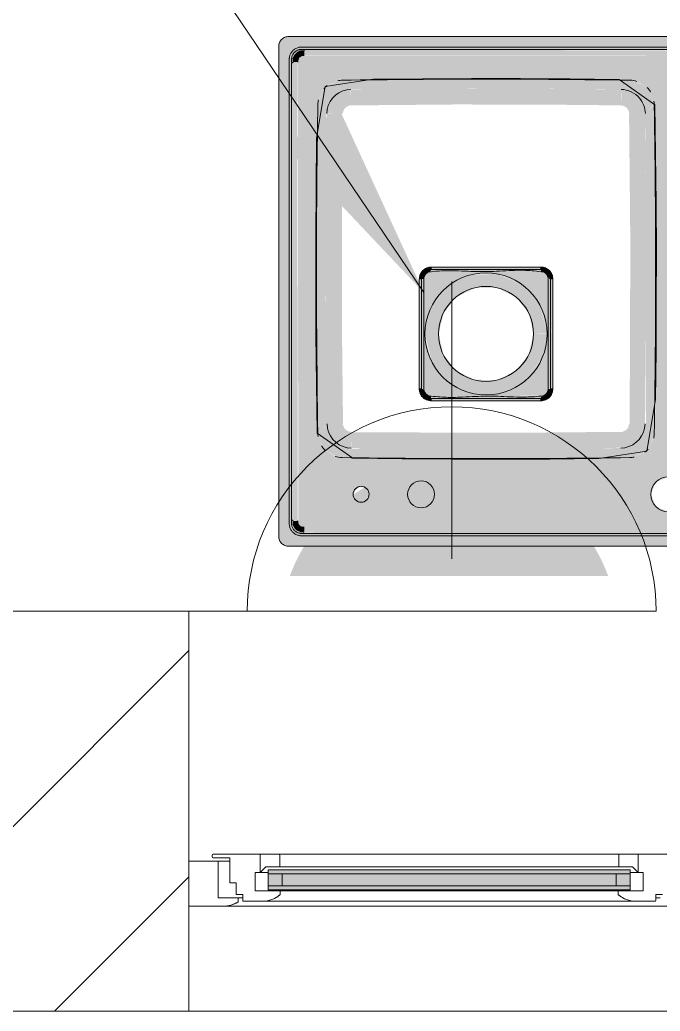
# Model space of a CAD drawing. Header units: millimetres. Extents: x 1680 to 166026, y 35966 to 91121.
# Drawn here: x 160509 to 161150, y 45245 to 46237 of the extents above; entities that cross this region are included whole.
import ezdxf

# ---------------------------------------------------------------- set-up
doc = ezdxf.new("R2010")
doc.units = ezdxf.units.MM
doc.linetypes.add('IMPORT-ACAD_ISO03W100', pattern=[762, 304.8, -457.2])
for name, color, linetype, lineweight in [('A-GENM', 13, 'Continuous', 18), ('A-GLAZ', 151, 'Continuous', 18), ('G-IMPT', 8, 'Continuous', 18), ('P-SANR-FIXT', 252, 'Continuous', 18)]:
    doc.layers.add(name, color=color, linetype=linetype, lineweight=lineweight)
doc.styles.get("Standard").update_dxf_attribs({"font": 'arial.ttf'})
doc.styles.add('style1', font='arial.ttf')
doc.dimstyles.get("Standard").update_dxf_attribs({"dimtxt": 0.18, "dimasz": 0.18, "dimexe": 0.18, "dimexo": 0.0625, "dimgap": 0.09, "dimtad": 0, "dimtih": 1, "dimtoh": 1, "dimdec": 4, "dimzin": 0, "dimdsep": 46, "dimtxsty": 'Standard', "dimcen": 0.09, "dimadec": 0, "dimazin": 0, "dimtfac": 1, "dimtdec": 4, "dimtofl": 0, "dimtmove": 0, "dimatfit": 3, "dimfxl": 1, "dimtolj": 1, "dimtzin": 0, "dimarcsym": 0})

# ---------------------------------------------------------------- blocks, each defined once
blk = doc.blocks.new('plan')
at = {"layer": 'A-GLAZ', "lineweight": 20, "true_color": 0x939598}
h = blk.add_hatch(color=252, dxfattribs=at)
h.paths.add_polyline_path([(501328.61, -213590.74), (501433.93, -213590.74), (501433.93, -213586.74), (501071.63, -213586.74), (501071.63, -213590.74), (501085.63, -213590.74)], flags=0)
h.paths.add_polyline_path([(501263.06, -213574.74), (501433.93, -213574.74), (501433.93, -213570.74), (501071.63, -213570.74), (501071.63, -213574.74), (501185.47, -213574.74)], flags=0)
h = blk.add_hatch(color=252, dxfattribs=at)
h.paths.add_polyline_path([(501433.93, -213586.74), (501433.93, -213574.74), (501419.93, -213574.74), (501419.93, -213586.74)], flags=0)
h.paths.add_polyline_path([(501085.63, -213586.74), (501085.63, -213574.74), (501071.63, -213574.74), (501071.63, -213586.74)], flags=0)
blk.add_hatch(color=252, dxfattribs=at).paths.add_polyline_path([(501342.8, -213586.74), (501419.93, -213586.74), (501419.93, -213574.74), (501085.63, -213574.74), (501085.63, -213586.74), (501328.61, -213586.74)], flags=0)
at = {"layer": 'G-IMPT', "lineweight": 20, "true_color": 0x939598}
h = blk.add_hatch(color=252, dxfattribs=at)
h.paths.add_polyline_path([(501634.47, -213247.24), (501854.35, -213246.99), (501858.36, -213245.06), (501861.14, -213241.58), (501862.13, -213237.24), (501861.88, -212745.02), (501859.95, -212741.01), (501856.47, -212738.23), (501852.13, -212737.24), (501089.31, -212737.7), (501085.89, -212739.43), (501083.12, -212742.91), (501082.13, -212747.24), (501082.38, -213239.47), (501084.31, -213243.48), (501087.79, -213246.25), (501092.13, -213247.24), (501479.89, -213247.24)], flags=0)
h.paths.add_polyline_path([(501325.3, -213236.7), (501107.7, -213236.7), (501096.23, -213232.95), (501092.67, -213221.67), (501092.67, -212762.82), (501096.42, -212751.34), (501107.7, -212747.79), (501838.24, -212748.32), (501847.98, -212751.39), (501851.58, -212762.82), (501851.58, -213221.67), (501847.83, -213233.14), (501836.55, -213236.7), (501336.95, -213236.7)], flags=0)
for points in [[(501092.67, -212762.82), (501095.02, -212762.82), (501095.55, -212757.49), (501096.5, -212755.13), (501098.96, -212752.36), (501102.37, -212750.67), (501104.21, -212750.2), (501107.7, -212749.64), (501107.7, -212747.79), (501096.27, -212751.39), (501093.42, -212760.43)], [(501095.74, -212763.53), (501096.5, -212762.58), (501097.24, -212758.13), (501099.13, -212755.1), (501100.84, -212753.39), (501106.07, -212751.39), (501106.46, -212750.73), (501103.13, -212750.48), (501099.7, -212751.84), (501097.24, -212754.09), (501095.74, -212756.75), (501095.09, -212759.28), (501095.09, -212762.89)], [(501479.89, -212750.14), (501836.55, -212749.64), (501836.55, -212747.79), (501107.7, -212748.32), (501107.7, -212750.14), (501472.13, -212750.14)], [(501346.85, -212751.62), (501836.55, -212751.23), (501835.98, -212750.14), (501107.99, -212750.43), (501107.7, -212751.54), (501107.7, -212751.62), (501335.47, -212751.62)], [(501097.21, -212762.82), (501101.2, -212762.82), (501101.75, -212759.34), (501103.23, -212757.5), (501105.34, -212756.46), (501107.7, -212756.32), (501107.7, -212751.62), (501103.07, -212752.33), (501100.07, -212754.16), (501098.28, -212755.95), (501097.74, -212757.51), (501097.21, -212758.19), (501096.64, -212760.58), (501096.73, -212762.82)], [(501318.99, -212756.32), (501836.55, -212756.32), (501836.55, -212751.62), (501107.7, -212751.84), (501107.7, -212756.32), (501307.86, -212756.32)], [(501093.58, -213221.67), (501095.02, -213221.67), (501094.52, -212762.82), (501092.67, -212762.82), (501092.67, -213221.67), (501093.42, -213221.67)], [(501096.5, -213221.67), (501096.27, -212763.03), (501095.74, -212763.53), (501095.02, -212763.53), (501095.05, -213221.65), (501095.74, -213220.96), (501096.49, -213221.66)], [(501096.5, -213221.67), (501101.2, -213221.67), (501100.64, -212762.82), (501096.5, -212762.82), (501096.5, -213221.21)], [(501433.64, -212781.01), (501433.64, -212780.86), (501408.66, -212780.08), (501316.63, -212779.29), (501217.61, -212779.55), (501145.61, -212780.55), (501145.61, -212781.01), (501291.47, -212779.95), (501429.22, -212780.96)], [(501424.8, -212790.13), (501433.64, -212781.01), (501289.63, -212779.94), (501145.61, -212781.01), (501154.45, -212790.13), (501275.08, -212789.26), (501394.76, -212789.78), (501406.19, -212789.92)], [(501130.13, -212814.41), (501131.44, -212807.14), (501133.13, -212803.21), (501135.53, -212799.53), (501138.3, -212796.58), (501141.6, -212794.07), (501145.23, -212792.16), (501148.97, -212790.92), (501151.04, -212790.48), (501154.11, -212789.78), (501145.59, -212781.01), (501139.84, -212782.39), (501129.77, -212787.39), (501126.72, -212791.26), (501121.93, -212801.57), (501121.29, -212805.27), (501130.05, -212814.32)], [(501130.13, -212814.41), (501133.62, -212814.13), (501146.47, -212814.05), (501146.97, -212811.4), (501148.34, -212809.05), (501150.43, -212807.3), (501152.98, -212806.35), (501154.33, -212805.81), (501154.28, -212790.15), (501148.1, -212791.17), (501143.14, -212793.16), (501139.84, -212795.31), (501136.68, -212798.2), (501135.01, -212800.27), (501132.07, -212805.42), (501130.95, -212808.88), (501130.31, -212812.73), (501130.14, -212814.36)], [(501424.91, -212806.23), (501424.8, -212790.13), (501304.62, -212789.26), (501184.39, -212789.78), (501154.4, -212790.56), (501154.3, -212802.1), (501154.34, -212806.21), (501260.46, -212805.25), (501357, -212805.48), (501406.19, -212805.99)], [(501449.11, -212814.41), (501447.8, -212807.13), (501446.41, -212803.83), (501443.76, -212799.61), (501440.98, -212796.62), (501437.65, -212794.08), (501434.07, -212792.19), (501430.18, -212790.9), (501428.2, -212790.49), (501424.85, -212790.57), (501424.95, -212801.43), (501424.93, -212806.23), (501427.61, -212806.74), (501430.08, -212808.24), (501431.71, -212810.22), (501432.65, -212812.74), (501433.26, -212814.09), (501448.94, -212814.37)], [(501449.11, -212814.41), (501457.87, -212804.73), (501456.69, -212800.04), (501453.19, -212791.09), (501450.72, -212788.63), (501439.41, -212781.98), (501433.5, -212781.15), (501424.96, -212790.15), (501431.92, -212791.39), (501436.07, -212793.14), (501439.64, -212795.48), (501442.54, -212798.18), (501444.16, -212800.17), (501447.02, -212805.09), (501447.81, -212807.15), (501448.88, -212812.13), (501449.11, -212814.33)], [(501121.29, -213134.21), (501130.45, -213124.74), (501129.27, -213002.02), (501129.34, -212893.84), (501129.4, -212813.65), (501121.29, -212805.27), (501119.95, -212936.85), (501120.4, -213068.43), (501121.29, -213133.99)], [(501457.96, -213134.21), (501459.31, -212997.49), (501458.86, -212871.06), (501457.75, -212805.49), (501449.11, -212814.41), (501450.08, -212936.85), (501449.77, -213038.46), (501449.63, -213125.61), (501457.33, -213133.56)], [(501137.37, -213124.91), (501146.49, -213124.84), (501145.32, -213021.22), (501145.46, -212901.53), (501145.61, -212814.07), (501130.13, -212814.41), (501129.18, -212936.85), (501129.48, -213038.52), (501130.45, -213124.75), (501135.73, -213124.91), (501136.75, -213124.91)], [(501441.87, -213124.92), (501448.79, -213124.74), (501450.03, -212993.53), (501450.04, -212917.65), (501448.94, -212814.37), (501445.63, -212814.14), (501432.78, -212814.1), (501433.96, -212934.93), (501433.82, -213036.95), (501433.27, -213124.87), (501441.72, -213124.92)], [(501222.8, -212979.86), (501225.11, -212979.73), (501226.36, -212975.26), (501227.64, -212973.42), (501230.35, -212971.37), (501231.69, -212970.68), (501234.63, -212970.22), (501234.63, -212967.9), (501229.04, -212969.56), (501225.57, -212972.5), (501223.72, -212975.26), (501222.8, -212979.86)], [(501344.53, -212970.22), (501344.62, -212970.22), (501344.53, -212967.86), (501234.8, -212967.9), (501234.8, -212970.22), (501343.76, -212970.22)], [(501356.53, -212979.86), (501354.87, -212974.15), (501351.97, -212970.68), (501349.14, -212968.78), (501344.53, -212967.89), (501344.64, -212970.23), (501349.14, -212971.48), (501350.94, -212972.76), (501353.06, -212975.58), (501353.85, -212977.86), (501354.15, -212979.75), (501356.44, -212979.86)], [(501225.11, -212979.75), (501227.39, -212979.73), (501228.36, -212976.12), (501231.01, -212973.48), (501234.62, -212971.37), (501234.61, -212970.23), (501230.21, -212971.43), (501228.31, -212972.76), (501226.25, -212975.47), (501225.4, -212977.86), (501225.11, -212979.74)], [(501351.04, -213034.74), (501351.91, -213034.74), (501351.61, -212977.86), (501350.89, -212976.13), (501347.56, -212973.19), (501344.53, -212972.51), (501232.75, -212972.76), (501230.21, -212974.27), (501228.08, -212976.81), (501227.39, -212979.86), (501227.63, -213034.74), (501228.5, -213034.74), (501235.22, -213007.39), (501251.52, -212986.96), (501277.1, -212975.15), (501303.23, -212975.15), (501327.74, -212986.96), (501344.7, -213008.22), (501350.75, -213034.74)], [(501233.45, -213034.74), (501242.13, -213034.74), (501247.16, -213013.72), (501260.05, -212997.59), (501279.84, -212988.43), (501300.2, -212988.43), (501319.24, -212997.61), (501332.42, -213014.13), (501337.13, -213034.74), (501350.71, -213034.59), (501343.94, -213007.27), (501327.3, -212986.74), (501302.16, -212975.15), (501274.93, -212975.68), (501251.27, -212987.26), (501234.33, -213009.21), (501228.5, -213034.74), (501231.93, -213034.74)], [(501344.64, -212972.51), (501344.53, -212970.22), (501234.63, -212970.68), (501234.8, -212972.51), (501344.63, -212972.51)], [(501354.15, -212979.75), (501352.91, -212975.27), (501351.61, -212973.43), (501348.91, -212971.37), (501346.51, -212970.52), (501344.63, -212970.68), (501344.64, -212972.51), (501348.25, -212973.48), (501350.89, -212976.13), (501353, -212979.74), (501353.69, -212979.74)], [(501225.11, -213089.74), (501225.1, -212979.75), (501222.8, -212979.87), (501222.8, -213089.63), (501225.1, -213089.74)], [(501227.39, -213089.76), (501227.39, -213088.88), (501227.35, -212979.73), (501225.11, -212979.86), (501225.43, -213089.74), (501227.37, -213089.76)], [(501351.86, -213089.76), (501354.15, -213089.63), (501353.69, -212979.74), (501351.86, -212979.74), (501351.86, -213089.75)], [(501290.16, -213097.03), (501347.09, -213096.49), (501349.12, -213095.13), (501351.37, -213092.2), (501351.86, -213089.75), (501351.62, -213034.74), (501350.75, -213034.74), (501343.94, -213062.22), (501327.74, -213082.53), (501303.23, -213094.33), (501275.21, -213093.94), (501251.52, -213082.53), (501234.56, -213061.26), (501227.92, -213034.74), (501227.34, -213034.74), (501227.88, -213092.21), (501228.36, -213093.36), (501232.17, -213096.49), (501234.8, -213096.98), (501289.63, -213097.03)], [(501303.23, -213094.33), (501327.84, -213082.4), (501344.92, -213060.28), (501350.75, -213034.74), (501337.13, -213034.74), (501332.09, -213055.77), (501319.21, -213071.9), (501300.2, -213081.05), (501277.99, -213080.54), (501260.01, -213071.88), (501246.83, -213055.35), (501242.13, -213034.74), (501228.5, -213034.74), (501235.32, -213062.22), (501251.81, -213082.67), (501276.28, -213094.33), (501301.27, -213094.33)], [(501234.8, -213101.62), (501234.06, -213099.19), (501230.13, -213098.1), (501228.22, -213096.73), (501227.36, -213095.79), (501226.25, -213094.2), (501225.35, -213091.62), (501225.1, -213089.74), (501222.81, -213089.68), (501223.91, -213094.5), (501227.57, -213098.94), (501230.2, -213100.71), (501234.8, -213101.62)], [(501234.63, -213099.26), (501234.61, -213096.98), (501231, -213096.01), (501228.36, -213093.36), (501226.25, -213089.75), (501225.11, -213089.76), (501226.26, -213094.21), (501227.64, -213096.15), (501228.54, -213096.98), (501231, -213098.46), (501234.06, -213099.19), (501234.62, -213099.26)], [(501289.62, -213099.27), (501290.16, -213099.27), (501344.63, -213098.94), (501344.63, -213096.98), (501234.61, -213096.99), (501234.8, -213099.26), (501277.99, -213099.27)], [(501344.53, -213101.63), (501349.39, -213100.53), (501353.83, -213096.89), (501355.61, -213094.23), (501356.49, -213089.63), (501354.15, -213089.75), (501352.99, -213094.23), (501351.61, -213096.15), (501350.71, -213096.98), (501349.12, -213098.1), (501346.51, -213099.02), (501344.61, -213099.58), (501344.57, -213100.71)], [(501344.62, -213099.26), (501349.12, -213098.1), (501351.04, -213096.73), (501351.86, -213095.83), (501353.01, -213094.19), (501353.9, -213091.63), (501353.83, -213089.74), (501351.86, -213089.76), (501350.89, -213093.37), (501348.24, -213096.01), (501344.63, -213098.12), (501344.63, -213098.94)], [(501336.33, -213101.63), (501344.53, -213101.62), (501344.58, -213099.26), (501234.63, -213099.27), (501234.8, -213101.62), (501334.7, -213101.63)], [(501145.61, -213158.48), (501154.35, -213148.97), (501147.29, -213147.66), (501144.07, -213146.27), (501139.93, -213143.67), (501136.96, -213140.91), (501134.57, -213137.79), (501132.51, -213133.98), (501131.52, -213131.14), (501130.7, -213127.11), (501129.98, -213125.24), (501121.35, -213134.52), (501122.65, -213139.67), (501126.07, -213148.4), (501128.54, -213150.86), (501140.01, -213157.54), (501144.74, -213158.33)], [(501154.79, -213149.01), (501154.47, -213145.53), (501154.36, -213132.72), (501151.67, -213132.2), (501148.67, -213130.16), (501147.59, -213128.75), (501146.63, -213126.2), (501145.95, -213124.85), (501130.46, -213124.84), (501131.52, -213131.14), (501133.48, -213135.99), (501135.8, -213139.53), (501138.53, -213142.46), (501142.06, -213145.16), (501145.78, -213147.09), (501149.24, -213148.2), (501151.73, -213148.7), (501154.74, -213149.01)], [(501424.46, -213149.01), (501431.79, -213147.7), (501435.31, -213146.21), (501439.31, -213143.67), (501442.31, -213140.87), (501444.37, -213138.22), (501446.75, -213133.94), (501447.99, -213130.21), (501448.54, -213127.1), (501448.35, -213124.8), (501437.53, -213124.91), (501432.73, -213124.89), (501432.22, -213127.54), (501430.84, -213129.9), (501428.37, -213131.85), (501426.21, -213132.62), (501424.85, -213133.14), (501424.55, -213148.66)], [(501433.64, -213158.48), (501439.24, -213157.18), (501449.48, -213152.1), (501452.46, -213148.38), (501457.33, -213137.92), (501457.96, -213134.21), (501448.78, -213124.87), (501447.99, -213130.21), (501445.83, -213135.87), (501443.66, -213139.22), (501440.68, -213142.5), (501437.53, -213144.92), (501433.47, -213147.08), (501429.47, -213148.35), (501427.92, -213148.65), (501424.84, -213149.4), (501433.47, -213158.3)], [(501304.61, -213149.77), (501402.59, -213149.24), (501424.56, -213148.58), (501424.84, -213141.72), (501424.84, -213132.75), (501319.67, -213133.65), (501211.13, -213133.36), (501154.37, -213133.11), (501154.79, -213149.01), (501276.18, -213149.77), (501304.44, -213149.77)], [(501289.63, -213159.55), (501433.64, -213158.48), (501424.46, -213149.01), (501302.98, -213149.77), (501172.63, -213149.2), (501154.27, -213149.55), (501145.61, -213158.48), (501285.13, -213159.53)], [(501287.79, -213160.24), (501393.64, -213159.6), (501433.64, -213158.54), (501433.27, -213158.49), (501289.63, -213159.55), (501204.11, -213159.81), (501287.66, -213160.24)], [(501107.7, -213236.7), (501107.7, -213234.35), (501101.99, -213233.88), (501099.26, -213232.52), (501096.27, -213228.94), (501095.48, -213227), (501094.35, -213221.67), (501092.67, -213221.67), (501096.27, -213233.1), (501104.81, -213235.79)], [(501106.5, -213232.87), (501107.7, -213231.54), (501107.7, -213228.17), (501104.22, -213227.62), (501102.39, -213226.14), (501101.34, -213224.03), (501100.64, -213221.67), (501097.02, -213222.16), (501096.5, -213223.91), (501097.44, -213227.07), (501100.07, -213230.48), (501101.12, -213231.3), (501102.64, -213231.76), (501103.13, -213232.25), (501105.76, -213232.8)], [(501779.61, -213232.87), (501836.55, -213232.87), (501836.55, -213228.17), (501107.7, -213228.17), (501107.7, -213232.87), (501776.19, -213232.87)], [(501791, -213234.35), (501836.55, -213233.81), (501836.55, -213232.87), (501107.7, -213233.1), (501107.7, -213234.35), (501789.06, -213234.35)], [(501830.64, -213236.7), (501836.55, -213236.7), (501836.55, -213234.35), (501107.7, -213234.85), (501107.7, -213236.7), (501789.06, -213236.7)]]:
    blk.add_hatch(color=252, dxfattribs=at).paths.add_polyline_path(points, flags=0)
h = blk.add_hatch(color=252, dxfattribs=at)
h.paths.add_polyline_path([(501107.7, -212751.02), (501107.7, -212750.14), (501106.46, -212750.73), (501107.1, -212750.88)], flags=0)
h.paths.add_polyline_path([(501836.55, -212751.02), (501840.04, -212750.2), (501836.27, -212750.43), (501836.55, -212750.88)], flags=0)
h = blk.add_hatch(color=252, dxfattribs=at)
h.paths.add_polyline_path([(501836.55, -213228.17), (501839.25, -213227.62), (501841.87, -213226.13), (501843.05, -213221.67), (501842.51, -212760.12), (501841.02, -212757.5), (501836.55, -212756.32), (501105, -212756.86), (501102.39, -212758.35), (501101.2, -212762.82), (501101.75, -213224.37), (501103.24, -213226.98), (501107.7, -213228.17), (501806.37, -213228.17)], flags=0)
h.paths.add_polyline_path([(501472.13, -213212.74), (501459.75, -213207.62), (501454.63, -213195.24), (501459.75, -213182.87), (501472.13, -213177.74), (501484.5, -213182.87), (501489.63, -213195.24), (501484.5, -213207.62), (501473.44, -213212.2)], flags=0)
h.paths.add_polyline_path([(501224.63, -213208.74), (501215.08, -213204.79), (501211.13, -213195.24), (501215.08, -213185.7), (501224.63, -213181.74), (501234.17, -213185.7), (501238.13, -213195.24), (501234.17, -213204.79)], flags=0)
h.paths.add_polyline_path([(501168.63, -213202.17), (501160.63, -213202.17), (501156.63, -213195.24), (501160.63, -213188.32), (501168.63, -213188.32), (501172.63, -213195.24), (501170.72, -213198.55)], flags=0)
h.paths.add_polyline_path([(501775.63, -213202.17), (501771.63, -213195.24), (501775.63, -213188.32), (501783.63, -213188.32), (501787.63, -213195.24), (501783.63, -213202.17)], flags=0)
h.paths.add_polyline_path([(501656.47, -213160.24), (501557.18, -213159.68), (501508.95, -213158.94), (501493.64, -213152.1), (501485.77, -213136.27), (501484.6, -213062.16), (501484.13, -212969.37), (501484.67, -212871.04), (501485.63, -212805.49), (501491.07, -212790.21), (501505.21, -212781.15), (501521.38, -212780.29), (501620.01, -212779.31), (501718.34, -212779.48), (501800.31, -212780.55), (501815.61, -212787.39), (501823.48, -212803.22), (501824.6, -212871.96), (501825.13, -212970.49), (501824.55, -213071.73), (501823.63, -213133.99), (501818.19, -213149.28), (501804.04, -213158.33), (501775.63, -213159.38), (501689.24, -213160.17), (501666.84, -213160.23)], flags=0)
h.paths.add_polyline_path([(501287.79, -213160.24), (501184.42, -213159.59), (501151.73, -213158.95), (501140.21, -213158.33), (501126.07, -213149.28), (501120.63, -213133.99), (501119.37, -213035.67), (501119.23, -212927.92), (501120.1, -212837.73), (501120.77, -212803.22), (501128.64, -212787.39), (501143.95, -212780.55), (501225.91, -212779.48), (501325.3, -212779.32), (501422.87, -212780.29), (501439.77, -212781.62), (501453.19, -212790.21), (501458.63, -212805.49), (501459.88, -212903.82), (501460.06, -213003.05), (501459.18, -213100.48), (501458.48, -213136.27), (501450.61, -213152.1), (501435.31, -213158.94), (501353.34, -213160), (501304.17, -213160.23)], flags=0)
h = blk.add_hatch(color=252, dxfattribs=at)
h.paths.add_polyline_path([(501841.13, -212757.61), (501841.03, -212757.5), (501838.74, -212756.44), (501840.03, -212757.15), (501841.03, -212757.51)], flags=0)
h.paths.add_polyline_path([(501103.13, -212757.61), (501104.22, -212757.15), (501103.13, -212757.6)], flags=0)
h = blk.add_hatch(color=252, dxfattribs=at)
h.paths.add_polyline_path([(501121.29, -212805.27), (501121.64, -212801.48), (501120.74, -212804.5), (501120.77, -212805.27)], flags=0)
h.paths.add_polyline_path([(501127.53, -212789.63), (501129.97, -212786.8), (501128.35, -212787.97)], flags=0)
h.paths.add_polyline_path([(501141.3, -212781.73), (501145.59, -212780.52), (501143.21, -212780.88), (501141.56, -212781.62)], flags=0)
h = blk.add_hatch(color=252, dxfattribs=at)
h.paths.add_polyline_path([(501457.96, -212805.27), (501458.55, -212805.26), (501457.96, -212805.26)], flags=0)
h.paths.add_polyline_path([(501454.18, -212793.01), (501453.19, -212790.21), (501452.3, -212790.21), (501453.19, -212791.09)], flags=0)
h.paths.add_polyline_path([(501440.66, -212782.19), (501439.04, -212781.15), (501437.35, -212781.63), (501439.41, -212781.98)], flags=0)
h = blk.add_hatch(color=252, dxfattribs=at)
h.paths.add_polyline_path([(501119.95, -212977.97), (501119.95, -212977.97), (501119.18, -212977.97)], flags=0)
h.paths.add_polyline_path([(501120.71, -213134.22), (501121.29, -213133.99), (501119.95, -212994.42), (501120.51, -212862.84), (501120.71, -212805.65), (501119.58, -212879.28), (501119.14, -212980.85), (501119.8, -213079.46), (501120.7, -213134.21)], flags=0)
h = blk.add_hatch(color=252, dxfattribs=at)
h.paths.add_polyline_path([(501458.53, -213134.22), (501459.67, -213060.21), (501460.12, -212958.64), (501459.45, -212860.03), (501458.26, -212805.27), (501457.96, -212805.49), (501459.31, -212945.07), (501458.74, -213076.65), (501458.48, -213134.22)], flags=0)
h.paths.add_polyline_path([(501460.07, -212977.97), (501459.31, -212977.97), (501459.31, -212977.97)], flags=0)
h = blk.add_hatch(color=252, dxfattribs=at)
h.paths.add_polyline_path([(501332.44, -213014.2), (501332.09, -213013.72), (501332.42, -213014.19)], flags=0)
h.paths.add_polyline_path([(501319.29, -212997.66), (501319.22, -212997.6), (501319.24, -212997.64)], flags=0)
h.paths.add_polyline_path([(501300.26, -212988.47), (501299.52, -212988.43), (501300.2, -212988.47)], flags=0)
h = blk.add_hatch(color=252, dxfattribs=at)
h.paths.add_polyline_path([(501356.53, -213025.59), (501356.44, -212979.86), (501354.15, -212979.86), (501354.15, -213034.74)], flags=0)
h.paths.add_polyline_path([(501354.15, -213089.74), (501356.53, -213089.63), (501356.53, -213025.59), (501354.15, -213036.95), (501354.15, -213089.63)], flags=0)
h = blk.add_hatch(color=252, dxfattribs=at)
h.paths.add_polyline_path([(501300.12, -213081.05), (501301.27, -213080.54), (501300.2, -213081.02)], flags=0)
h.paths.add_polyline_path([(501319.18, -213071.91), (501319.25, -213071.86), (501319.19, -213071.9)], flags=0)
h = blk.add_hatch(color=252, dxfattribs=at)
h.paths.add_polyline_path([(501433.65, -213158.97), (501436.6, -213158.36), (501435.91, -213158.1), (501433.65, -213158.94)], flags=0)
h.paths.add_polyline_path([(501448.56, -213153.01), (501451, -213151.31), (501450.61, -213150.97), (501449.48, -213152.1)], flags=0)
h.paths.add_polyline_path([(501457.15, -213138.94), (501458.51, -213134.98), (501457.96, -213134.22), (501457.33, -213137.92)], flags=0)
h = blk.add_hatch(color=252, dxfattribs=at)
h.paths.add_polyline_path([(501145.61, -213158.62), (501145.22, -213158.42), (501139.46, -213157.86), (501140.21, -213158.33), (501142.96, -213158.48)], flags=0)
h.paths.add_polyline_path([(501128.54, -213150.86), (501125.19, -213146.71), (501127.27, -213150.05)], flags=0)
h = blk.add_hatch(color=252, dxfattribs=at)
h.paths.add_polyline_path([(501105.02, -213234.35), (501105.32, -213233.39), (501099.63, -213230.14), (501097.24, -213226.57), (501096.43, -213223.47), (501096.27, -213221.47), (501095.74, -213220.96), (501095.02, -213221.67), (501095.62, -213227.72), (501097.99, -213231.3), (501100.42, -213233.1), (501103.13, -213234.05)], flags=0)
h.paths.add_polyline_path([(501105.76, -213233.61), (501105.76, -213232.8), (501105.13, -213233.1), (501105.49, -213233.39)], flags=0)
h = blk.add_hatch(color=252, dxfattribs=at)
h.paths.add_polyline_path([(501836.55, -213232.95), (501837.66, -213232.81), (501836.55, -213232.14), (501836.55, -213232.87)], flags=0)
h.paths.add_polyline_path([(501104.41, -213232.95), (501104.57, -213232.68), (501104.25, -213232.87)], flags=0)
h.paths.add_polyline_path([(501107.7, -213232.95), (501107.69, -213232.14), (501106.5, -213232.95)], flags=0)
h = blk.add_hatch(color=252, dxfattribs=at)
h.paths.add_polyline_path([(501837.74, -213228.17), (501840.03, -213227.62), (501838.82, -213227.78), (501837.74, -213228.17)], flags=0)
h.paths.add_polyline_path([(501106.51, -213228.17), (501105.34, -213227.74), (501106.51, -213228.17)], flags=0)
h = blk.add_hatch(color=252, dxfattribs=at)
h.paths.add_polyline_path([(501836.55, -213234.35), (501838.69, -213233.81), (501837.75, -213232.95), (501836.55, -213233.31), (501836.55, -213234.01)], flags=0)
h.paths.add_polyline_path([(501107.7, -213234.35), (501107.7, -213232.95), (501105.98, -213233.39), (501105.76, -213234.35), (501106.36, -213234.35)], flags=0)
at = {"color": 252, "lineweight": 20, "true_color": 0x939598}
for p, q in [((500992.13, -213312.24), (499742.13, -213312.24)), ((500992.13, -213712.24), (500992.13, -213312.24)), ((499742.13, -213712.24), (500992.13, -213712.24)), ((501992.13, -213712.24), (500992.13, -213712.24))]:
    blk.add_line(p, q, dxfattribs=at)
at = {"color": 252, "linetype": 'Continuous', "lineweight": 20, "true_color": 0x939598}
for p, q in [((500631.45, -213712.24), (500992.13, -213351.56)), ((500857.72, -213712.24), (500992.13, -213577.84))]:
    blk.add_line(p, q, dxfattribs=at)
at = {"layer": 'A-GENM', "color": 252, "linetype": 'IMPORT-ACAD_ISO03W100', "lineweight": 20, "true_color": 0x939598}
blk.add_line((500992.13, -213312.24), (501992.13, -213312.24), dxfattribs=at)
at = {"layer": 'A-GLAZ', "color": 252, "lineweight": 20, "true_color": 0x939598}
for p, q in [((500992.13, -213562.24), (501021.63, -213562.24)), ((501015.63, -213557.74), (501015.63, -213556.24)), ((501016.63, -213555.24), (501063.63, -213555.24)), ((501033.13, -213558.74), (501016.63, -213558.74)), ((501021.63, -213562.24), (501021.63, -213598.74)), ((501033.13, -213562.24), (501021.63, -213562.24)), ((501033.13, -213583.78), (501033.13, -213558.74)), ((501063.63, -213555.24), (501082.12, -213555.24)), ((501063.63, -213573.44), (501063.63, -213555.24)), ((501063.63, -213555.24), (501063.63, -213573.44)), ((501423.44, -213555.24), (501082.12, -213555.24)), ((501083.13, -213556.25), (501083.13, -213567.79)), ((501422.43, -213567.79), (501422.43, -213556.25)), ((501423.44, -213555.24), (501441.93, -213555.24)), ((501441.93, -213555.24), (501441.93, -213573.44)), ((501441.93, -213555.24), (501488.93, -213555.24)), ((501441.93, -213573.44), (501441.93, -213555.24)), ((501058.63, -213573.44), (501058.63, -213591.74)), ((501063.63, -213573.44), (501058.63, -213573.44)), ((501069.28, -213567.79), (501063.63, -213573.44)), ((501063.63, -213573.44), (501071.63, -213573.44)), ((501071.63, -213573.44), (501063.63, -213573.44)), ((501083.13, -213567.79), (501069.28, -213567.79)), ((501071.63, -213570.74), (501433.93, -213570.74)), ((501071.63, -213574.74), (501071.63, -213570.74)), ((501422.43, -213567.79), (501083.13, -213567.79)), ((501436.28, -213567.79), (501422.43, -213567.79)), ((501433.93, -213570.74), (501433.93, -213574.74)), ((501433.93, -213573.44), (501441.93, -213573.44)), ((501441.93, -213573.44), (501433.93, -213573.44)), ((501441.93, -213573.44), (501436.28, -213567.79)), ((501446.93, -213573.44), (501441.93, -213573.44)), ((501446.93, -213591.74), (501446.93, -213573.44)), ((501039.43, -213583.78), (501033.13, -213583.78)), ((501039.43, -213595.64), (501039.43, -213583.78)), ((501433.93, -213574.74), (501071.63, -213574.74)), ((501071.63, -213574.74), (501085.63, -213574.74)), ((501071.63, -213586.74), (501071.63, -213574.74)), ((501085.63, -213574.74), (501085.63, -213586.74)), ((501419.93, -213574.74), (501433.93, -213574.74)), ((501419.93, -213586.74), (501419.93, -213574.74)), ((501433.93, -213574.74), (501433.93, -213586.74)), ((501058.63, -213591.74), (501082.63, -213591.74)), ((501071.63, -213586.74), (501433.93, -213586.74)), ((501071.63, -213590.74), (501071.63, -213586.74)), ((501085.63, -213586.74), (501071.63, -213586.74)), ((501433.93, -213590.74), (501071.63, -213590.74)), ((501422.93, -213591.74), (501082.63, -213591.74)), ((501083.63, -213592.74), (501083.63, -213595.24)), ((501433.93, -213586.74), (501419.93, -213586.74)), ((501421.93, -213595.24), (501421.93, -213592.74)), ((501422.93, -213591.74), (501446.93, -213591.74)), ((501433.93, -213586.74), (501433.93, -213590.74)), ((501021.63, -213598.74), (501040.63, -213598.74)), ((501046.13, -213595.64), (501039.43, -213595.64)), ((501046.13, -213598.74), (501040.63, -213598.74)), ((501041.63, -213599.74), (501041.63, -213602.24)), ((501046.13, -213601.64), (501046.13, -213595.64)), ((501066.01, -213602.24), (501046.73, -213602.24)), ((501066.01, -213602.24), (501439.54, -213602.24)), ((501458.83, -213602.24), (501439.54, -213602.24)), ((501459.43, -213595.64), (501459.43, -213601.64)), ((501466.13, -213595.64), (501459.43, -213595.64)), ((501463.93, -213598.74), (501459.43, -213598.74)), ((501026.77, -213607.24), (500992.13, -213607.24)), ((501026.77, -213607.24), (501957.48, -213607.24))]:
    blk.add_line(p, q, dxfattribs=at)
for centre, radius, start, end in [((501016.63, -213556.24), 1, 90, 180), ((501016.63, -213557.74), 1, 180, 270), ((501082.12, -213556.25), 1.01, 0, 90), ((501423.44, -213556.25), 1.01, 90, 180), ((501082.63, -213592.74), 1, 0, 90), ((501422.93, -213592.74), 1, 90, 180), ((501026.77, -213580.24), 27, 270, 302.20423), ((501040.63, -213599.74), 1, 0, 90), ((501040.63, -213602.24), 1, 302.20423, 0), ((501046.73, -213601.64), 0.6, 180, 270), ((501066.01, -213575.24), 27, 270, 309.71514), ((501082.63, -213595.24), 1, 309.71514, 0), ((501422.93, -213595.24), 1, 180, 230.28486), ((501439.54, -213575.24), 27, 230.28486, 270), ((501458.83, -213601.64), 0.6, 270, 0)]:
    blk.add_arc(centre, radius, start, end, dxfattribs=at)
for points, knots in [([(501016.13, -213555.38), (501016.09, -213555.4), (501016, -213555.46), (501015.87, -213555.58), (501015.8, -213555.69), (501015.76, -213555.74)], [-0.6666667, -0.6666667, -0.6666667, -0.6666667, -0.5833333, -0.4583333, -0.3333333, -0.3333333, -0.3333333, -0.3333333]), ([(501015.76, -213558.24), (501015.8, -213558.31), (501015.88, -213558.42), (501016.02, -213558.53), (501016.09, -213558.58), (501016.13, -213558.6)], [-0.6666667, -0.6666667, -0.6666667, -0.6666667, -0.5, -0.4166667, -0.3333333, -0.3333333, -0.3333333, -0.3333333]), ([(501082.99, -213555.75), (501082.95, -213555.67), (501082.87, -213555.57), (501082.73, -213555.45), (501082.66, -213555.4), (501082.62, -213555.38)], [-0.6666667, -0.6666667, -0.6666667, -0.6666667, -0.5, -0.4166667, -0.3333333, -0.3333333, -0.3333333, -0.3333333]), ([(501422.93, -213555.38), (501422.89, -213555.4), (501422.82, -213555.45), (501422.69, -213555.57), (501422.61, -213555.67), (501422.56, -213555.75)], [0.3333333, 0.3333333, 0.3333333, 0.3333333, 0.4166667, 0.5, 0.6666667, 0.6666667, 0.6666667, 0.6666667]), ([(501083.49, -213592.24), (501083.45, -213592.17), (501083.37, -213592.06), (501083.24, -213591.95), (501083.16, -213591.9), (501083.13, -213591.88)], [-0.6666667, -0.6666667, -0.6666667, -0.6666667, -0.5, -0.4166667, -0.3333333, -0.3333333, -0.3333333, -0.3333333]), ([(501422.43, -213591.88), (501422.39, -213591.9), (501422.32, -213591.95), (501422.18, -213592.06), (501422.11, -213592.17), (501422.06, -213592.24)], [0.3333333, 0.3333333, 0.3333333, 0.3333333, 0.4166667, 0.5, 0.6666667, 0.6666667, 0.6666667, 0.6666667]), ([(501035.06, -213605.94), (501035.6, -213605.77), (501037.72, -213605.01), (501039.73, -213603.99), (501041.16, -213603.09)], [0.5552298, 0.5552298, 0.5552298, 0.5552298, 0.6666667, 1, 1, 1, 1]), ([(501041.49, -213599.24), (501041.46, -213599.19), (501041.38, -213599.08), (501041.25, -213598.96), (501041.16, -213598.9), (501041.13, -213598.88)], [0.3333333, 0.3333333, 0.3333333, 0.3333333, 0.4583333, 0.5833333, 0.6666667, 0.6666667, 0.6666667, 0.6666667]), ([(501066.01, -213602.24), (501068.13, -213602.24), (501070.87, -213601.92), (501073.54, -213601.18), (501074.21, -213600.97)], [-1, -1, -1, -1, -0.6666667, -0.5550596, -0.5550596, -0.5550596, -0.5550596]), ([(501076.15, -213600.27), (501076.79, -213600.01), (501079.33, -213598.87), (501081.63, -213597.34), (501083.27, -213596.01)], [-0.4449404, -0.4449404, -0.4449404, -0.4449404, -0.3333333, 0, 0, 0, 0]), ([(501422.29, -213596.01), (501423.89, -213597.34), (501426.23, -213598.87), (501428.76, -213600.01), (501429.41, -213600.27)], [0, 0, 0, 0, 0.3333333, 0.4449404, 0.4449404, 0.4449404, 0.4449404]), ([(501431.34, -213600.97), (501432.01, -213601.18), (501434.68, -213601.92), (501437.46, -213602.24), (501439.54, -213602.24)], [0.5550596, 0.5550596, 0.5550596, 0.5550596, 0.6666667, 1, 1, 1, 1]), ([(501026.77, -213607.24), (501028.46, -213607.24), (501030.71, -213607.03), (501032.9, -213606.54), (501033.45, -213606.4)], [0, 0, 0, 0, 0.3333333, 0.4447702, 0.4447702, 0.4447702, 0.4447702])]:
    blk.add_open_spline(points, degree=3, knots=knots, dxfattribs=at)
at = {"layer": 'P-SANR-FIXT', "color": 252, "lineweight": 20, "true_color": 0x939598}
for p, q in [((501092.13, -212737.24), (501852.13, -212737.24)), ((501082.13, -212817.24), (501082.13, -212747.24)), ((501836.55, -212747.79), (501107.7, -212747.79)), ((501107.7, -212750.14), (501180.58, -212750.14)), ((501180.58, -212750.14), (501253.47, -212750.14)), ((501253.47, -212750.14), (501326.36, -212750.14)), ((501326.36, -212750.14), (501399.24, -212750.14)), ((501399.24, -212750.14), (501472.13, -212750.14)), ((501099.58, -212760.74), (501105.29, -212755.03)), ((501107.7, -212751.54), (501105.42, -212751.54)), ((501092.67, -212762.82), (501092.67, -212839.29)), ((501095.02, -212839.29), (501095.02, -212762.82)), ((501128.64, -212787.39), (501176.75, -212779.99)), ((501176.75, -212779.99), (501225.91, -212779.48)), ((501225.91, -212779.48), (501275.08, -212779.26)), ((501275.08, -212779.26), (501324.24, -212779.31)), ((501324.24, -212779.31), (501373.41, -212779.66)), ((501373.41, -212779.66), (501422.87, -212780.29)), ((501422.87, -212780.29), (501458.63, -212805.49)), ((501120.08, -212839.01), (501128.64, -212787.39)), ((501146.2, -212791.7), (501150.26, -212790.56)), ((501150.26, -212790.56), (501154.45, -212790.13)), ((501133.54, -212802.36), (501135.97, -212798.92)), ((501135.97, -212798.92), (501138.95, -212795.94)), ((501138.95, -212795.94), (501142.4, -212793.51)), ((501142.4, -212793.51), (501146.2, -212791.7)), ((501130.13, -212814.41), (501130.57, -212810.22)), ((501130.57, -212810.22), (501131.72, -212806.16)), ((501131.72, -212806.16), (501133.54, -212802.36)), ((501458.55, -212805.26), (501457.96, -212805.27)), ((501458.63, -212805.49), (501459.39, -212854.65)), ((501082.13, -212887.24), (501082.13, -212817.24)), ((501092.67, -212839.29), (501092.67, -212915.77)), ((501095.02, -212915.77), (501095.02, -212839.29)), ((501119.5, -212888.17), (501120.08, -212839.01)), ((501459.39, -212854.65), (501459.88, -212903.82)), ((501082.13, -212957.24), (501082.13, -212887.24)), ((501119.18, -212937.34), (501119.5, -212888.17)), ((501459.88, -212903.82), (501460.11, -212952.98)), ((501092.67, -212915.77), (501092.67, -212992.24)), ((501095.02, -212992.24), (501095.02, -212915.77)), ((501119.14, -212986.5), (501119.18, -212937.34)), ((501082.13, -213027.24), (501082.13, -212957.24)), ((501460.11, -212952.98), (501460.07, -213002.15)), ((501234.8, -212967.86), (501234.63, -212970.22)), ((501344.53, -212967.86), (501344.62, -212970.22)), ((501119.37, -213035.67), (501119.14, -212986.5)), ((501222.8, -212979.86), (501225.11, -212979.75)), ((501227.35, -213007.27), (501227.39, -212979.73)), ((501351.86, -212979.73), (501351.9, -213007.27)), ((501354.15, -212979.75), (501355.34, -212979.81)), ((501355.34, -212979.81), (501356.53, -212979.86)), ((501092.67, -212992.24), (501092.67, -213068.72)), ((501095.02, -213068.72), (501095.02, -212992.24)), ((501227.34, -213034.74), (501227.35, -213007.27)), ((501351.9, -213007.27), (501351.91, -213034.74)), ((501460.07, -213002.15), (501459.76, -213051.32)), ((501082.13, -213097.24), (501082.13, -213027.24)), ((501119.86, -213084.83), (501119.37, -213035.67)), ((501227.35, -213062.22), (501227.34, -213034.74)), ((501351.91, -213034.74), (501351.9, -213062.22)), ((501459.76, -213051.32), (501459.18, -213100.48)), ((501227.39, -213089.76), (501227.35, -213062.22)), ((501351.9, -213062.22), (501351.86, -213089.76)), ((501092.67, -213068.72), (501092.67, -213145.2)), ((501095.02, -213145.2), (501095.02, -213068.72)), ((501120.63, -213133.99), (501119.86, -213084.83)), ((501082.13, -213167.24), (501082.13, -213097.24)), ((501222.8, -213089.63), (501223.95, -213089.68)), ((501223.95, -213089.68), (501225.11, -213089.74)), ((501356.53, -213089.63), (501354.15, -213089.74)), ((501234.8, -213101.62), (501234.63, -213099.26)), ((501344.53, -213101.63), (501344.58, -213100.44)), ((501344.58, -213100.44), (501344.62, -213099.26)), ((501459.18, -213100.48), (501450.61, -213152.1)), ((501130.89, -213128.94), (501130.45, -213124.75)), ((501448.79, -213124.74), (501448.35, -213128.93)), ((501156.38, -213159.2), (501120.63, -213133.99)), ((501120.71, -213134.22), (501121.29, -213134.21)), ((501132.04, -213132.99), (501130.89, -213128.94)), ((501133.86, -213136.79), (501132.04, -213132.99)), ((501136.3, -213140.23), (501133.86, -213136.79)), ((501445.38, -213136.79), (501442.95, -213140.23)), ((501447.21, -213132.99), (501445.38, -213136.79)), ((501448.35, -213128.93), (501447.21, -213132.99)), ((501092.67, -213145.2), (501092.67, -213221.67)), ((501095.02, -213221.67), (501095.02, -213145.2)), ((501139.28, -213143.21), (501136.3, -213140.23)), ((501142.73, -213145.64), (501139.28, -213143.21)), ((501146.54, -213147.45), (501142.73, -213145.64)), ((501150.6, -213148.58), (501146.54, -213147.45)), ((501432.71, -213147.44), (501428.65, -213148.57)), ((501436.52, -213145.63), (501432.71, -213147.44)), ((501439.97, -213143.2), (501436.52, -213145.63)), ((501442.95, -213140.23), (501439.97, -213143.2)), ((501154.79, -213149.01), (501150.6, -213148.58)), ((501450.61, -213152.1), (501402.51, -213159.49)), ((501428.65, -213148.57), (501424.46, -213149.01)), ((501082.13, -213237.24), (501082.13, -213167.24)), ((501205.84, -213159.83), (501156.38, -213159.2)), ((501255.01, -213160.17), (501205.84, -213159.83)), ((501304.17, -213160.23), (501255.01, -213160.17)), ((501353.34, -213160), (501304.17, -213160.23)), ((501402.51, -213159.49), (501353.34, -213160)), ((501104.45, -213228.61), (501100.76, -213224.93)), ((501106.42, -213232.95), (501107.7, -213232.95)), ((501107.7, -213234.35), (501180.58, -213234.35)), ((501107.7, -213236.7), (501836.55, -213236.7)), ((501180.58, -213234.35), (501253.47, -213234.35)), ((501253.47, -213234.35), (501326.36, -213234.35)), ((501326.36, -213234.35), (501399.24, -213234.35)), ((501399.24, -213234.35), (501472.13, -213234.35)), ((501852.13, -213247.24), (501092.13, -213247.24))]:
    blk.add_line(p, q, dxfattribs=at)
for centre, radius, start, end in [((501289.63, -213034.74), 61.12, 0, 180), ((501289.63, -213034.74), 47.5, 0, 180), ((501289.63, -213034.74), 61.12, 180, 0), ((501289.63, -213034.74), 47.5, 180, 0), ((501164.63, -213195.24), 8, 0, 180), ((501224.63, -213195.24), 13.5, 0, 180), ((501472.13, -213195.24), 17.5, 90, 180), ((501164.63, -213195.24), 8, 180, 0), ((501224.63, -213195.24), 13.5, 180, 0), ((501472.13, -213195.24), 17.5, 180, 270)]:
    blk.add_arc(centre, radius, start, end, dxfattribs=at)
for points in [[(501082.13, -212747.24), (501082.13, -212746.59), (501082.26, -212745.28), (501082.83, -212743.39), (501083.76, -212741.65), (501085.01, -212740.13), (501086.53, -212738.88), (501088.27, -212737.95), (501090.16, -212737.37), (501091.47, -212737.24), (501092.13, -212737.24)], [(501096.5, -212762.82), (501096.24, -212763.29), (501095.74, -212763.76), (501095.26, -212763.29), (501095.02, -212762.82)], [(501433.64, -212781.01), (501385.64, -212780.3), (501289.63, -212779.59), (501193.61, -212780.3), (501145.61, -212781.01)], [(501145.61, -212781.01), (501144.18, -212781.03), (501142.72, -212781.18), (501141.28, -212781.45)], [(501440.67, -212782.13), (501438.38, -212781.42), (501435.97, -212781.04), (501433.64, -212781.01)], [(501121.84, -212800.52), (501121.5, -212802.1), (501121.32, -212803.71), (501121.29, -212805.27)], [(501457.96, -212805.27), (501457.94, -212804.21), (501457.85, -212803.14), (501457.69, -212802.06)], [(501234.8, -212967.86), (501233.23, -212967.86), (501230.09, -212968.49), (501226.11, -212971.15), (501223.44, -212975.14), (501222.8, -212978.28), (501222.8, -212979.86)], [(501344.53, -212967.86), (501326.24, -212967.86), (501289.66, -212967.86), (501253.09, -212967.86), (501234.8, -212967.86)], [(501356.53, -212979.86), (501356.53, -212978.29), (501355.9, -212975.16), (501353.24, -212971.17), (501349.26, -212968.5), (501346.12, -212967.86), (501344.53, -212967.86)], [(501234.61, -212972.51), (501240.51, -212971.92), (501251.4, -212971.48), (501265.33, -212971.87), (501277.47, -212972.42), (501288.69, -212972.55), (501300.01, -212972.09), (501312.48, -212971.3), (501326.99, -212970.91), (501338.44, -212971.65), (501344.64, -212972.51)], [(501234.63, -212970.22), (501252.96, -212970.22), (501289.62, -212970.22), (501326.29, -212970.22), (501344.62, -212970.22)], [(501222.8, -212979.86), (501222.8, -212998.21), (501222.8, -213034.69), (501222.8, -213071.35), (501222.8, -213089.63)], [(501225.11, -213089.74), (501225.1, -213071.41), (501225.1, -213034.74), (501225.1, -212998.08), (501225.11, -212979.75)], [(501354.15, -212979.75), (501354.15, -212998.08), (501354.15, -213034.75), (501354.15, -213071.4), (501354.15, -213089.74)], [(501356.53, -213089.63), (501356.53, -213077.43), (501356.53, -213053.04), (501356.53, -213016.44), (501356.53, -212992.05), (501356.53, -212979.86)], [(501222.8, -213089.63), (501222.8, -213091.2), (501223.43, -213094.33), (501226.09, -213098.32), (501230.07, -213100.99), (501233.22, -213101.63), (501234.8, -213101.63)], [(501234.63, -213099.26), (501232.97, -213099.27), (501229.65, -213098.38), (501225.99, -213094.72), (501225.1, -213091.4), (501225.11, -213089.74)], [(501344.64, -213096.98), (501338.68, -213097.62), (501327.67, -213098.13), (501313.62, -213097.73), (501301.42, -213097.13), (501290.17, -213096.93), (501278.87, -213097.33), (501266.47, -213098.07), (501252.08, -213098.46), (501240.75, -213097.78), (501234.61, -213096.98)], [(501344.53, -213101.63), (501346.12, -213101.63), (501349.23, -213101), (501353.23, -213098.34), (501355.9, -213094.35), (501356.53, -213091.22), (501356.53, -213089.63)], [(501354.15, -213089.74), (501354.15, -213091.4), (501353.27, -213094.72), (501349.61, -213098.38), (501346.29, -213099.27), (501344.62, -213099.26)], [(501344.62, -213099.26), (501326.3, -213099.27), (501289.62, -213099.27), (501252.95, -213099.27), (501234.63, -213099.26)], [(501121.29, -213134.21), (501121.31, -213135.27), (501121.4, -213136.35), (501121.56, -213137.42)], [(501457.42, -213138.97), (501457.75, -213137.38), (501457.93, -213135.78), (501457.96, -213134.21)], [(501138.58, -213157.36), (501140.87, -213158.07), (501143.28, -213158.45), (501145.61, -213158.48)], [(501145.61, -213158.48), (501193.61, -213159.19), (501289.63, -213159.9), (501385.64, -213159.19), (501433.64, -213158.48)], [(501433.64, -213158.48), (501435.07, -213158.46), (501436.53, -213158.31), (501437.98, -213158.03)], [(501107.7, -213232.87), (501107.51, -213232.87), (501107.11, -213232.87), (501106.71, -213232.87), (501106.5, -213232.87)], [(501092.13, -213247.24), (501091.47, -213247.24), (501090.16, -213247.11), (501088.27, -213246.54), (501086.53, -213245.61), (501085.01, -213244.36), (501083.76, -213242.84), (501082.83, -213241.1), (501082.26, -213239.21), (501082.13, -213237.9), (501082.13, -213237.24)]]:
    blk.add_open_spline(points, degree=3, dxfattribs=at)
for points, knots in [([(501107.7, -212747.79), (501107.18, -212747.79), (501106.41, -212747.79), (501105.38, -212747.79), (501104.6, -212747.79), (501103.83, -212747.84), (501102.8, -212747.97), (501101.04, -212748.36), (501098.65, -212749.39), (501096.18, -212751.3), (501094.27, -212753.77), (501093.24, -212756.16), (501092.85, -212757.92), (501092.72, -212758.95), (501092.67, -212759.72), (501092.67, -212760.36), (501092.67, -212760.88), (501092.67, -212761.65), (501092.67, -212762.3), (501092.67, -212762.82)], [0, 0, 0, 0, 1.432263, 2.148394, 2.864526, 3.580657, 4.296789, 5.729052, 8.593578, 11.458103, 14.322629, 17.187155, 18.619418, 19.335549, 20.051681, 20.767812, 21.125878, 21.483944, 22.916207, 22.916207, 22.916207, 22.916207]), ([(501095.02, -212762.82), (501095.03, -212762.22), (501095.05, -212761.49), (501095.05, -212760.6), (501095.05, -212760.16), (501095.06, -212759.72), (501095.09, -212759.28), (501095.14, -212758.84), (501095.22, -212758.26), (501095.43, -212757.25), (501096.11, -212755.3), (501097.84, -212752.9), (501100.26, -212751.19), (501102.2, -212750.53), (501103.2, -212750.33), (501103.78, -212750.25), (501104.21, -212750.2), (501104.65, -212750.18), (501105.23, -212750.17), (501105.95, -212750.17), (501106.83, -212750.15), (501107.41, -212750.14), (501107.7, -212750.14)], [0, 0, 0, 0, 0.083333, 0.104167, 0.125, 0.145833, 0.166667, 0.1875, 0.208333, 0.25, 0.333333, 0.5, 0.666667, 0.75, 0.791667, 0.8125, 0.833333, 0.854167, 0.875, 0.916667, 0.958333, 1, 1, 1, 1]), ([(501107.7, -212751.6), (501107.7, -212751.55), (501107.7, -212751.46), (501107.7, -212751.34), (501107.7, -212751.24), (501107.7, -212751.16), (501107.7, -212751.1), (501107.7, -212751.04), (501107.7, -212750.96), (501107.68, -212750.88), (501107.67, -212750.81), (501107.69, -212750.74), (501107.72, -212750.68), (501107.81, -212750.62), (501107.91, -212750.55), (501107.98, -212750.48), (501107.99, -212750.42), (501107.97, -212750.35), (501107.92, -212750.29), (501107.83, -212750.21), (501107.75, -212750.16), (501107.7, -212750.14)], [0, 0, 0, 0, 0.1, 0.2, 0.25, 0.3, 0.35, 0.3875, 0.425, 0.5, 0.55, 0.5875, 0.625, 0.675, 0.725, 0.775, 0.8125, 0.85, 0.9, 0.95, 1, 1, 1, 1]), ([(501096.49, -212762.82), (501096.47, -212762.51), (501096.45, -212761.9), (501096.47, -212760.99), (501096.54, -212760.24), (501096.63, -212759.64), (501096.72, -212759.2), (501096.84, -212758.76), (501097.02, -212758.19), (501097.32, -212757.5), (501097.69, -212756.83), (501098.02, -212756.32), (501098.28, -212755.94), (501098.55, -212755.58), (501098.93, -212755.11), (501099.44, -212754.56), (501100, -212754.05), (501100.46, -212753.67), (501100.83, -212753.4), (501101.2, -212753.14), (501101.71, -212752.81), (501102.38, -212752.43), (501103.07, -212752.14), (501103.65, -212751.95), (501104.08, -212751.84), (501104.52, -212751.75), (501105.12, -212751.65), (501105.87, -212751.58), (501106.79, -212751.56), (501107.39, -212751.59), (501107.7, -212751.6)], [0, 0, 0, 0, 0.05, 0.1, 0.15, 0.175, 0.2, 0.225, 0.25, 0.3, 0.35, 0.375, 0.4, 0.425, 0.45, 0.5, 0.55, 0.575, 0.6, 0.625, 0.65, 0.7, 0.75, 0.775, 0.8, 0.825, 0.85, 0.9, 0.95, 1, 1, 1, 1]), ([(501107.7, -212756.32), (501107.55, -212756.32), (501107.25, -212756.32), (501106.88, -212756.32), (501106.59, -212756.32), (501106.29, -212756.32), (501105.77, -212756.36), (501105.04, -212756.51), (501104.12, -212756.88), (501103.2, -212757.47), (501102.35, -212758.32), (501101.82, -212759.15), (501101.5, -212759.88), (501101.36, -212760.36), (501101.28, -212760.74), (501101.23, -212761.04), (501101.2, -212761.33), (501101.2, -212761.63), (501101.2, -212761.93), (501101.2, -212762.32), (501101.2, -212762.62), (501101.2, -212762.82)], [-1, -1, -1, -1, -0.958333, -0.916667, -0.895833, -0.875, -0.833333, -0.75, -0.666667, -0.555556, -0.444444, -0.333333, -0.277778, -0.222222, -0.194444, -0.166667, -0.138889, -0.111111, -0.083333, -0.055556, 0, 0, 0, 0]), ([(501130.6, -212786.37), (501129.87, -212786.95), (501128.74, -212787.94), (501127.74, -212789.04), (501127.37, -212789.47)], [0.4273819, 0.4273819, 0.4273819, 0.4273819, 0.5, 0.5450461, 0.5450461, 0.5450461, 0.5450461]), ([(501424.8, -212790.13), (501428.31, -212790.19), (501435.31, -212791.84), (501443.29, -212797.99), (501447.98, -212806), (501449.06, -212811.6), (501449.11, -212814.41)], [-1, -1, -1, -1, -0.722222, -0.444444, -0.222222, 0, 0, 0, 0]), ([(501454.39, -212792.89), (501454.02, -212792.27), (501452.97, -212790.7), (501451.75, -212789.24), (501450.93, -212788.41)], [0.3432391, 0.3432391, 0.3432391, 0.3432391, 0.4, 0.4917837, 0.4917837, 0.4917837, 0.4917837]), ([(501121.29, -212805.27), (501120.55, -212849.13), (501119.42, -212958.78), (501120.17, -213068.43), (501121.29, -213134.21)], [0, 0, 0, 0, 0.4, 1, 1, 1, 1]), ([(501457.96, -213134.21), (501458.71, -213090.36), (501459.83, -212980.71), (501459.08, -212871.06), (501457.96, -212805.27)], [0, 0, 0, 0, 0.4, 1, 1, 1, 1]), ([(501225.11, -212979.75), (501225.1, -212978.75), (501225.41, -212976.76), (501227.03, -212973.59), (501230.15, -212970.93), (501233.14, -212970.22), (501234.63, -212970.22)], [0, 0, 0, 0, 0.2, 0.4, 0.7, 1, 1, 1, 1]), ([(501227.39, -212979.73), (501227.4, -212978.45), (501227.9, -212976.59), (501229.45, -212974.57), (501231.48, -212973.02), (501233.33, -212972.52), (501234.61, -212972.51)], [-1, -1, -1, -1, -0.666667, -0.5, -0.333333, 0, 0, 0, 0]), ([(501344.62, -212970.22), (501346.61, -212970.22), (501350.09, -212971.34), (501353.44, -212975.27), (501354.15, -212978.25), (501354.15, -212979.75)], [0, 0, 0, 0, 0.4, 0.7, 1, 1, 1, 1]), ([(501344.64, -212972.51), (501345.92, -212972.52), (501347.78, -212973.02), (501349.8, -212974.57), (501351.35, -212976.59), (501351.85, -212978.45), (501351.86, -212979.73)], [-1, -1, -1, -1, -0.666667, -0.5, -0.333333, 0, 0, 0, 0]), ([(501234.61, -213096.98), (501233.33, -213096.97), (501231.47, -213096.47), (501229.45, -213094.92), (501227.9, -213092.89), (501227.4, -213091.04), (501227.39, -213089.76)], [-1, -1, -1, -1, -0.666667, -0.5, -0.333333, 0, 0, 0, 0]), ([(501351.86, -213089.76), (501351.85, -213091.04), (501351.35, -213092.9), (501349.8, -213094.92), (501347.78, -213096.47), (501345.92, -213096.97), (501344.64, -213096.98)], [-1, -1, -1, -1, -0.666667, -0.5, -0.333333, 0, 0, 0, 0]), ([(501234.8, -213101.63), (501246.99, -213101.63), (501265.3, -213101.62), (501289.63, -213101.62), (501314.08, -213101.62), (501332.32, -213101.63), (501344.53, -213101.63)], [0, 0, 0, 0, 0.333333, 0.5, 0.666667, 1, 1, 1, 1]), ([(501124.86, -213146.6), (501125.24, -213147.21), (501126.29, -213148.78), (501127.5, -213150.25), (501128.32, -213151.07)], [0.3432396, 0.3432396, 0.3432396, 0.3432396, 0.4, 0.4917835, 0.4917835, 0.4917835, 0.4917835]), ([(501448.66, -213153.12), (501449.38, -213152.54), (501450.51, -213151.55), (501451.51, -213150.45), (501451.88, -213150.01)], [0.4273832, 0.4273832, 0.4273832, 0.4273832, 0.5, 0.5450465, 0.5450465, 0.5450465, 0.5450465]), ([(501092.67, -213221.67), (501092.67, -213222.19), (501092.67, -213222.96), (501092.67, -213223.99), (501092.67, -213224.77), (501092.72, -213225.54), (501092.85, -213226.57), (501093.24, -213228.33), (501094.27, -213230.72), (501096.18, -213233.19), (501098.65, -213235.1), (501101.04, -213236.13), (501102.8, -213236.52), (501103.83, -213236.65), (501104.6, -213236.7), (501105.38, -213236.7), (501106.41, -213236.7), (501107.18, -213236.7), (501107.7, -213236.7)], [0, 0, 0, 0, 1.432262, 2.148392, 2.864523, 3.580654, 4.296785, 5.729047, 8.59357, 11.458093, 14.322617, 17.18714, 18.619402, 19.335532, 20.051663, 20.767794, 21.483925, 22.916187, 22.916187, 22.916187, 22.916187]), ([(501095.02, -213221.67), (501095.26, -213221.2), (501095.74, -213220.72), (501096.24, -213221.2), (501096.5, -213221.67)], [0.0000007, 0.0000007, 0.0000007, 0.0000007, 0.5, 1, 1, 1, 1]), ([(501105.02, -213234.35), (501104.76, -213234.35), (501104.25, -213234.33), (501103.23, -213234.21), (501101.48, -213233.8), (501099.18, -213232.65), (501097.3, -213230.86), (501096.2, -213229.13), (501095.58, -213227.73), (501095.25, -213226.49), (501095.09, -213225.49), (501095.04, -213224.72), (501095.04, -213223.96), (501095.03, -213223.2), (501095.03, -213222.43), (501095.02, -213221.93), (501095.02, -213221.67)], [0, 0, 0, 0, 0.041667, 0.083333, 0.166667, 0.333333, 0.5, 0.583333, 0.666667, 0.75, 0.791667, 0.833333, 0.875, 0.916667, 0.958333, 1, 1, 1, 1]), ([(501106.5, -213232.87), (501105.24, -213232.87), (501103.35, -213232.51), (501101.09, -213231.35), (501099.84, -213230.38), (501099.08, -213229.57), (501098.73, -213229.15), (501098.54, -213228.89), (501098.4, -213228.7), (501098.26, -213228.51), (501098.09, -213228.24), (501097.88, -213227.91), (501097.65, -213227.49), (501097.44, -213227.07), (501097.23, -213226.65), (501097.04, -213226.22), (501096.9, -213225.85), (501096.8, -213225.56), (501096.74, -213225.33), (501096.68, -213225.1), (501096.61, -213224.79), (501096.53, -213224.4), (501096.46, -213223.93), (501096.42, -213223.46), (501096.41, -213223.01), (501096.42, -213222.41), (501096.45, -213221.96), (501096.49, -213221.67)], [0, 0, 0, 0, 0.222222, 0.333333, 0.444444, 0.5, 0.527778, 0.541667, 0.555556, 0.569444, 0.583333, 0.611111, 0.638889, 0.666667, 0.694444, 0.722222, 0.75, 0.763889, 0.777778, 0.791667, 0.805556, 0.833333, 0.861111, 0.888889, 0.916667, 0.944444, 1, 1, 1, 1]), ([(501101.2, -213221.67), (501101.2, -213221.82), (501101.2, -213222.12), (501101.2, -213222.49), (501101.2, -213222.78), (501101.2, -213223.08), (501101.24, -213223.6), (501101.39, -213224.33), (501101.76, -213225.25), (501102.35, -213226.17), (501103.2, -213227.02), (501104.04, -213227.55), (501104.76, -213227.87), (501105.24, -213228.01), (501105.63, -213228.09), (501105.92, -213228.14), (501106.21, -213228.17), (501106.51, -213228.17), (501106.81, -213228.17), (501107.2, -213228.17), (501107.5, -213228.17), (501107.7, -213228.17)], [-1, -1, -1, -1, -0.958333, -0.916667, -0.895833, -0.875, -0.833333, -0.75, -0.666667, -0.555556, -0.444444, -0.333333, -0.277778, -0.222222, -0.194444, -0.166667, -0.138889, -0.111111, -0.083333, -0.055556, 0, 0, 0, 0]), ([(501107.7, -213234.35), (501107.25, -213234.35), (501106.58, -213234.35), (501105.69, -213234.35), (501105.24, -213234.35), (501105.02, -213234.35)], [0, 0, 0, 0, 0.5, 0.75, 1, 1, 1, 1])]:
    blk.add_open_spline(points, degree=3, knots=knots, dxfattribs=at)
blk = doc.blocks.new('A$C5D6E47AB')
at = {"color": 5, "lineweight": 13}
blk.add_line((128.34, 33), (128.34, 206.91), dxfattribs=at)
at = {"color": 5, "lineweight": 20}
blk.add_line((0, 0), (256.68, 0), dxfattribs=at)
blk.add_arc((128.34, 0), 128.34, 0, 180, dxfattribs=at)
blk = doc.blocks.new('sdfdfsfsdsd')
at = {"lineweight": 13}
blk.add_hatch(color=8, dxfattribs=at).paths.add_polyline_path([(-35.32, 162, 0.696954), (-35.32, -156.66)])
at = {"color": 7, "lineweight": 13, "xscale": 1.594404899909952, "yscale": 1.594404899909952, "zscale": 1.594404899909952, "rotation": 90}
blk.add_blockref('A$C5D6E47AB', (0, -204.63), dxfattribs=at)

msp = doc.modelspace()

# ---------------------------------------------------------------- block references
msp.add_blockref('plan', (-340313.9, 258957.24))
at = {"xscale": -1, "rotation": 90}
msp.add_blockref('sdfdfsfsdsd', (160941.32, 45644.99), dxfattribs=at)

# ---------------------------------------------------------------- leaders
at = {"color": 2, "lineweight": 13}
for points in [[(161421.86, 45974.89), (161576.59, 46689.12), (160623.97, 46689.12)], [(160913.48, 45963.73), (160476.38, 46610.41), (159481.8, 46610.41)]]:
    msp.add_leader(points, dimstyle='Standard', override={"dimscale": 100, "dimtxt": 2.5, "dimasz": 2, "dimexe": 1.25, "dimexo": 0.625, "dimgap": 0.625, "dimtad": 0, "dimzin": 8, "dimdsep": 44, "dimtxsty": 'style1', "dimcen": 2.5, "dimdle": 1.25, "dimclrd": 1, "dimclre": 251, "dimaunit": 1, "dimadec": 3, "dimtix": 0, "dimtofl": 1, "dimtmove": 1, "dimatfit": 3, "dimfxl": 1.25, "dimtolj": 0, "dimtzin": 8, "dimlwd": 5, "dimlwe": 5}, dxfattribs=at)

doc.saveas('drawing.dxf')
